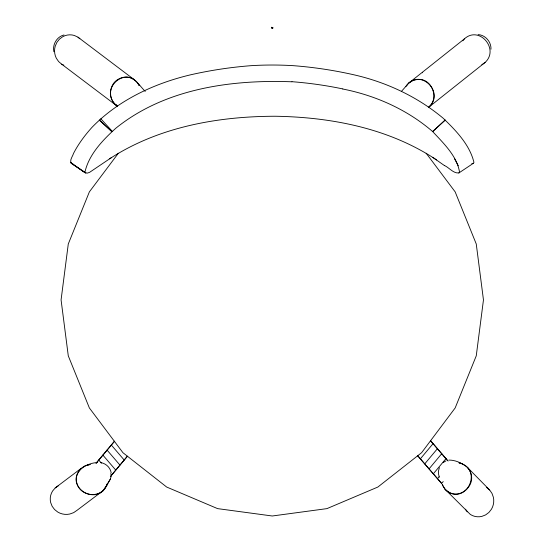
<?xml version="1.0" encoding="UTF-8"?>
<svg xmlns="http://www.w3.org/2000/svg" width="544" height="544" viewBox="0 0 544 544"><rect width="100%" height="100%" fill="white"/><g stroke="black" fill="none" stroke-linecap="round" stroke-linejoin="round"><path stroke-width="0.82" d="M272.802 28.118L272.388 27.71L272.796 28.009M272.517 28.118L272.809 27.839M271.769 27.968L272.177 28.03L271.796 27.934M272.456 27.751C273.074 27.805 272.143 27.812 272.816 27.778M444.57 165.662L432.745 157.359L436.546 159.922M272.415 28.104L272.775 27.737L272.435 27.86M271.694 27.819L272.252 27.771L271.742 27.839M439.375 467.656L438.546 470.784L438.525 474.021L439.314 477.142M422.545 72.787L422.668 72.345M90.039 464.494L84.565 466.024L81.206 468.336L55.23 487.92L52.612 490.994A14.844 14.797 17.7 0 0 50.667 502.527L52.136 506.267L54.563 509.524L57.773 512.067A16.408 16.347 17.7 0 0 69.768 514.032L73.644 512.645L77.003 510.34L102.979 490.749L106.638 485.459L107.066 483.949M106.638 485.459L110.364 479.067L111.207 476.068M109.636 158.814L111.71 157.427L89.576 172.353L87.326 173.121L84.83 172.632C88.652 154.7 102.666 140.134 115.933 128.139C164.886 88.665 230.928 79.458 291.965 81.797M107.297 484.058C98.253 507.926 63.07 486.996 81.206 468.336M405.899 86.448C419.24 67.007 445.148 91.895 429.216 106.842L485.085 62.458C499.623 49.232 479.23 25.133 464.324 38.937L408.449 83.327L406.966 85.15M104.584 488.866L110.364 479.067M444.577 165.539C449.235 167.736 453.308 173.482 458.857 172.965L473.341 163.322L473.953 162.432C469.737 144.752 455.994 130.614 443.285 118.327C417.642 96.832 386.566 82.239 354.015 74.827A407.49 398.589 0 0 0 293.379 65.674A339.3 331.888 0 0 0 251.158 65.668A408.184 399.282 0 0 0 190.529 74.827C154.074 83.47 118.286 100.191 91.984 127.364C84.857 135.259 78.445 143.874 73.556 153.347C72.746 156.346 69.129 160.466 71.38 163.431L85.884 173.046L82.43 170.687M118.361 153.231L89.372 191.876L68.279 243.991L61.078 299.914L68.279 355.837L89.372 407.952L122.937 452.703L166.675 487.043L217.607 508.626L272.272 515.991L326.93 508.626L377.862 487.043L421.6 452.703L455.165 407.952L476.258 355.837L483.46 299.914L476.258 243.991L455.165 191.876L426.176 153.231M462.794 40.814L464.324 38.937M96.043 463.454L114.396 441.463M110.466 476.612L127.282 456.457M443.217 481.569L441.626 483.466L420.403 458.796L433.112 443.591L430.365 440.395M424.755 463.862L437.464 448.65M429.066 468.867L441.769 453.655M433.316 473.81L446.019 458.599M437.505 478.679L439.096 476.775M96.152 463.053L114.485 441.15M110.568 476.224L127.371 456.151M458.857 172.965L459.544 172.149C456.953 155.904 443.469 143.256 432.698 131.6C407.272 109.63 375.618 95.492 342.768 89.012M401.411 91.426L406.892 85.218M428.495 107.175C440.035 98.43 431.508 77.262 417.058 79.519M432.698 131.6L445.25 120L432.602 131.546M408.449 83.327L409.673 82.457M409.802 82.362L413.114 80.492M481.828 64.777L485.085 62.458M55.23 487.92L58.596 485.615M102.979 490.749C95.166 497.563 81.607 494.945 77.554 485.2C72.066 471.961 85.605 463.175 97.308 462.55M443.17 462.556L445.883 460.931M111.377 157.658C159.922 126.67 218.47 116.355 275.291 116.246C330.167 117.144 386.417 127.799 433.248 157.733M473.341 163.322L471.798 163.52M63.995 34.959C56.807 36.727 52.272 44.581 53.87 51.728M413.25 80.444L416.956 79.526M86.095 465.48L90.114 464.488M448.895 460.088C455.614 460 462.257 463.243 467.412 467.398L489.654 490.015L491.973 493.367L493.367 497.236A16.408 16.354 -60.1 0 1 491.436 509.238L488.893 512.455L485.642 514.889L481.902 516.372A14.844 14.797 -60.1 0 1 470.356 514.461L445.033 489.233L442.163 484.357C452.356 507.198 482.786 485.268 467.412 467.398M72.821 163.513L71.38 163.431M459.116 462.842C484.48 469.336 465.202 507.756 445.033 489.233M478.094 34.585C485.459 35.013 491.3 41.908 490.987 49.191M100.545 462.577C105.856 463.325 110.432 467.582 111.207 472.947M459.075 462.917L462.101 463.753M441.626 483.466L417.398 455.505M145.255 91.385C139.611 86.027 135.123 77.207 126.296 77.037C122.21 77.064 118.354 78.642 115.321 81.355C108.712 87.74 108.882 99.77 116.368 105.38C98.076 89.427 126.521 63.906 139.23 85.367M133.851 79.39L77.982 37.182L74.358 35.482A15.014 14.817 -59.9 0 0 62.71 36.72L59.452 39.141L56.902 42.35L55.23 46.131A16.368 16.157 -59.9 0 0 56.311 58.208L58.616 61.567L61.683 64.185L117.552 106.4M61.683 64.185L63.859 65.205M81.049 169.742L70.686 162.656L84.83 172.632M486.574 487.41L489.654 490.015M77.982 37.182L79.825 38.746M111.935 131.6L99.287 120.027L111.806 131.628M100.783 118.735L112.207 131.24M433.112 443.591L448.12 461.033M115.872 104.482L117.484 106.359M430.651 440.932L447.256 460.299M417.656 455.607L420.403 458.796M111.275 444.992L124.161 459.986M107.032 450.058L119.918 465.052M102.843 455.063L115.729 470.064M98.702 460.006L101.388 463.134M110.514 473.756L111.588 475.007M271.701 27.2L272.014 27.574M465.419 509.17L467.276 511.856M458.286 165.757L454.546 158.78M137.829 83.334L138.999 85.469M291.972 81.695A388.912 380.508 -0.1 0 1 342.788 88.917"/></g></svg>
